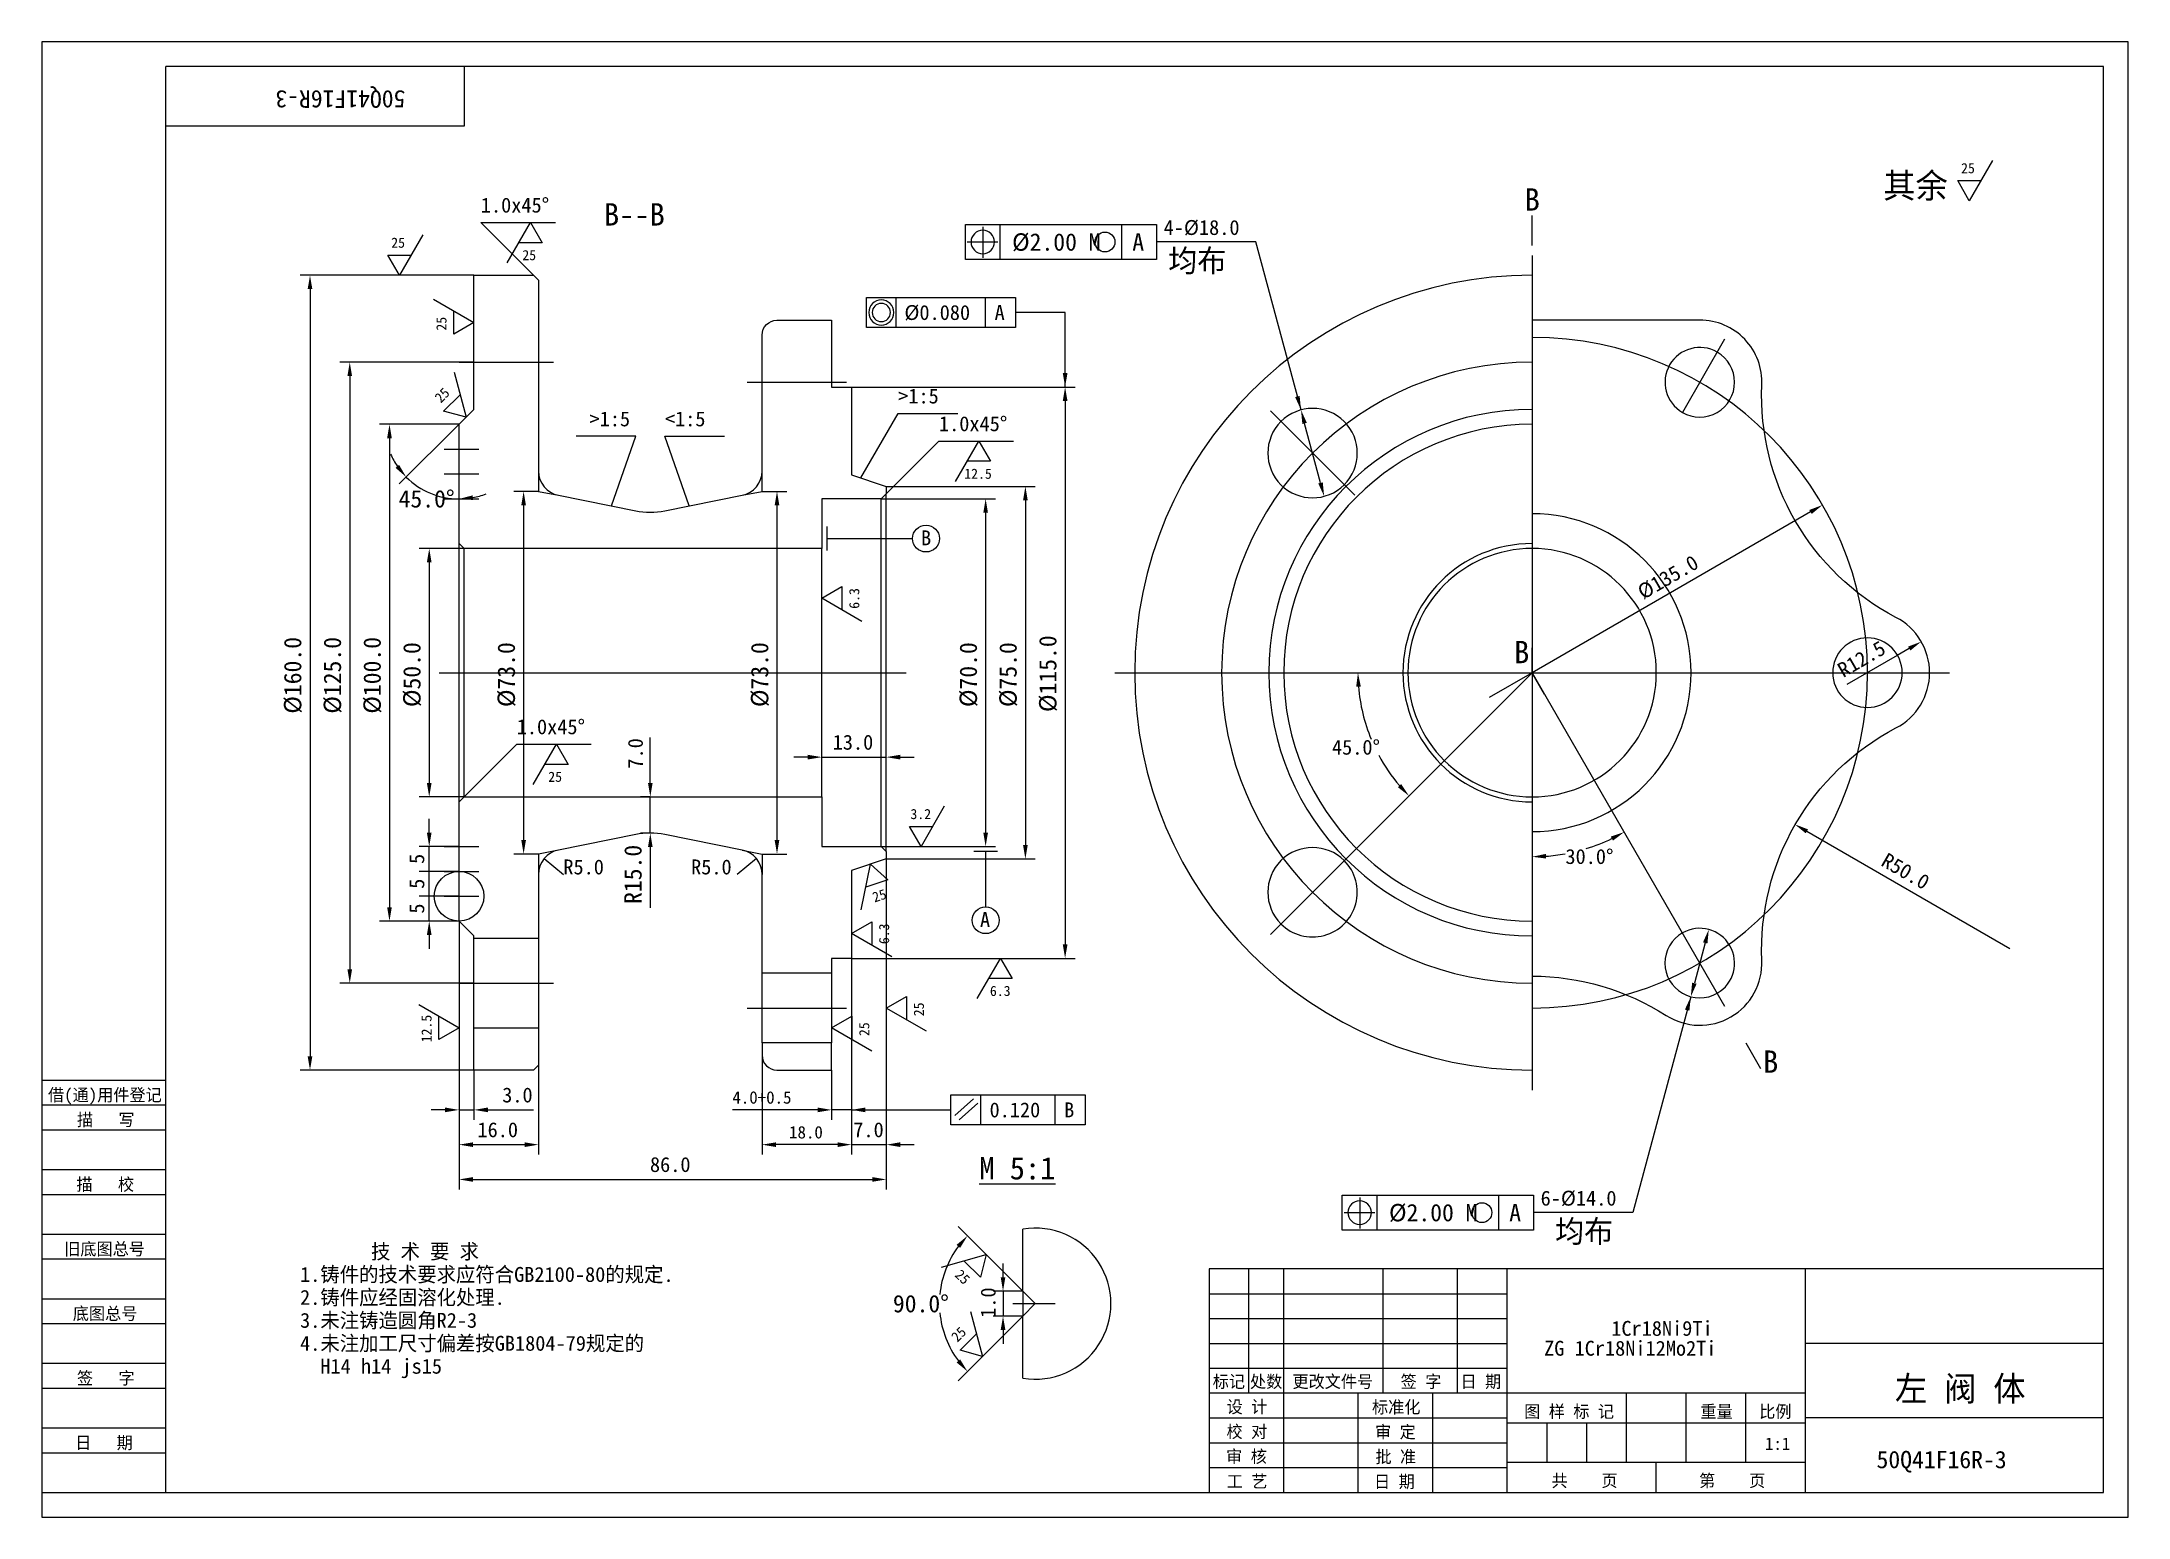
# Model space of a CAD drawing. Header units: metres. Extents: x 0 to 420, y 0 to 297.
import ezdxf

# ---------------------------------------------------------------- set-up
doc = ezdxf.new("R2010")
doc.units = ezdxf.units.M
for name, color, linetype in [('C', 6, 'Continuous'), ('D', 1, 'Continuous'), ('FL', 5, 'Continuous'), ('HA', 5, 'Continuous'), ('T', 7, 'Continuous'), ('TL', 4, 'Continuous')]:
    doc.layers.add(name, color=color, linetype=linetype)

# ---------------------------------------------------------------- blocks, each defined once
blk = doc.blocks.new('PIC1')
for points in [[(-6.4, 0), (6.24, 0)], [(0, 6.28), (0, -6.51)]]:
    blk.add_lwpolyline(points)
blk.add_lwpolyline([(-4.82, 0, 1), (4.82, 0, 1), (-4.82, 0, 1)], format="xyb")
blk = doc.blocks.new('PIC6')
blk.add_lwpolyline([(6.01, 0, 1), (-6.01, 0, 1)], format="xyb", close=True)
blk.add_lwpolyline([(-4.36, 0, 1), (4.36, 0, 1), (-4.36, 0, 1)], format="xyb")
blk = doc.blocks.new('PIC2')
for points in [[(3.77, 5.28), (-5.23, -2.72)], [(5.77, 3.28), (-3.23, -4.72)]]:
    blk.add_lwpolyline(points)
blk = doc.blocks.new('TUKUN3')
at = {"layer": 'FL'}
for p, q in [((420, 297), (0, 297)), ((0, 297), (0, 0)), ((420, 0), (420, 297)), ((0, 78), (25, 78)), ((0, 70), (25, 70)), ((0, 65), (25, 65)), ((0, 57), (25, 57)), ((0, 52), (25, 52)), ((243, 25), (243, 50)), ((250, 5), (250, 50)), ((270, 25), (270, 50)), ((285, 25), (285, 50)), ((0, 44), (25, 44)), ((235, 45), (295, 45)), ((0, 39), (25, 39)), ((235, 40), (295, 40)), ((235, 35), (295, 35)), ((0, 31), (25, 31)), ((235, 30), (295, 30)), ((0, 26), (25, 26)), ((280, 5), (280, 25)), ((0, 18), (25, 18)), ((235, 20), (295, 20)), ((0, 13), (25, 13)), ((235, 15), (295, 15)), ((235, 10), (295, 10)), ((0, 0), (420, 0))]:
    blk.add_line(p, q, dxfattribs=at)
at = {"layer": 'TL'}
for p, q in [((415, 292), (25, 292)), ((25, 5), (25, 292)), ((85, 292), (85, 280)), ((415, 5), (415, 292)), ((85, 280), (25, 280)), ((0, 88), (25, 88)), ((0, 83), (25, 83)), ((415, 50), (235, 50)), ((235, 50), (235, 5)), ((295, 5), (295, 50)), ((355, 5), (355, 50)), ((415, 35), (355, 35)), ((355, 25), (235, 25)), ((265, 5), (265, 25)), ((319, 11), (319, 25)), ((331, 11), (331, 25)), ((343, 11), (343, 25)), ((295, 19), (355, 19)), ((303, 11), (303, 19)), ((311, 11), (311, 19)), ((415, 20), (355, 20)), ((355, 11), (295, 11)), ((325, 5), (325, 11)), ((0, 5), (415, 5))]:
    blk.add_line(p, q, dxfattribs=at)
at = {"layer": 'T'}
for s, p in [('借(通)用件登记', (1.26, 83.76)), ('描   写', (7.09, 78.76)), ('描   校', (6.98, 65.76)), ('旧底图总号', (4.52, 52.76)), ('底图总号', (6.25, 39.76)), ('签   字', (7.1, 26.76)), ('标记', (235.71, 26.07)), ('处数', (243.22, 26.07)), ('更改文件号', (251.75, 26.07)), ('签 字', (273.53, 26.07)), ('日 期', (285.57, 26.07)), ('设 计', (238.5, 20.99)), ('标准化', (267.77, 20.93)), ('图 样 标 记', (298.4, 20.04)), ('重量', (333.88, 20.04)), ('比例', (345.7, 20.04)), ('校 对', (238.48, 15.99)), ('审 定', (268.39, 15.93)), ('日   期', (6.72, 13.76)), ('审 核', (238.41, 10.99)), ('批 准', (268.46, 10.93)), ('工 艺', (238.52, 5.99)), ('日 期', (268.18, 5.93)), ('共    页', (303.91, 6.13)), ('第    页', (333.62, 6.13))]:
    blk.add_text(s, height=2.5, dxfattribs=at).set_placement(p)

msp = doc.modelspace()

# ---------------------------------------------------------------- linework, layer by layer
at = {"layer": 'C'}
for p, q in [((300, 254), (300, 86)), ((338.75, 237.12), (330.25, 222.39)), ((84, 232.5), (103, 232.5)), ((142, 228.46), (162, 228.46)), ((247.32, 222.68), (264.29, 205.71)), ((81, 215), (88, 215)), ((81, 210), (88, 210)), ((81, 205), (88, 205)), ((80, 170), (174, 170)), ((216, 170), (384, 170)), ((300, 170), (247.32, 117.32)), ((300, 170), (338.75, 102.88)), ((81, 135), (88, 135)), ((81, 130), (88, 130)), ((81, 125), (88, 125)), ((84, 107.5), (103, 107.5)), ((142, 102.5), (162, 102.5)), ((195.5, 43), (204, 43))]:
    msp.add_line(p, q, dxfattribs=at)
for radius, start, end in [(67.5, 270, 90), (62.5, 90, 270)]:
    msp.add_arc((300, 170), radius, start, end, dxfattribs=at)
at = {"layer": 'D'}
for p, q in [((392.68, 273.11), (388, 265)), ((388, 265), (385.66, 269.06)), ((385.66, 269.06), (390.34, 269.06)), ((99, 250), (88.39, 260.61)), ((88.39, 260.61), (103.39, 260.61)), ((93.71, 252.49), (98.39, 260.61)), ((98.39, 260.61), (100.74, 256.55)), ((76.68, 258.11), (72, 250)), ((100.74, 256.55), (96.05, 256.55)), ((185.92, 253.19), (185.92, 260.19)), ((185.92, 260.19), (224.42, 260.19)), ((192.92, 253.19), (192.92, 260.19)), ((217.42, 253.19), (217.42, 260.19)), ((224.42, 260.19), (224.42, 253.19)), ((244.42, 256.69), (224.42, 256.69)), ((253.48, 222.89), (244.42, 256.69)), ((72, 250), (69.66, 254.06)), ((69.66, 254.06), (74.34, 254.06)), ((224.42, 253.19), (185.92, 253.19)), ((87, 250), (52, 250)), ((54, 247.2), (54, 92.8)), ((78.89, 245.18), (87, 240.5)), ((166, 239.5), (166, 245.5)), ((166, 245.5), (196, 245.5)), ((172, 239.5), (172, 245.5)), ((190, 239.5), (190, 245.5)), ((196, 245.5), (196, 239.5)), ((82.94, 238.16), (82.94, 242.84)), ((87, 240.5), (82.94, 238.16)), ((196, 239.5), (166, 239.5)), ((206, 242.5), (196, 242.5)), ((206, 227.5), (206, 242.5)), ((87, 232.5), (60, 232.5)), ((62, 229.7), (62, 110.3)), ((82.99, 230.46), (85.41, 221.41)), ((163, 227.5), (208, 227.5)), ((80.89, 222.63), (84.2, 225.94)), ((85.41, 221.41), (80.89, 222.63)), ((206, 224.7), (206, 115.3)), ((84, 220), (68, 220)), ((84, 220), (71.98, 207.98)), ((164.9, 209.2), (172.4, 222.19)), ((172.4, 222.19), (184.4, 222.19)), ((257.41, 208.21), (254.2, 220.18)), ((70, 217.2), (70, 122.8)), ((119.56, 217.59), (107.56, 217.59)), ((114.66, 203.57), (119.56, 217.59)), ((130.34, 203.57), (125.44, 217.59)), ((125.44, 217.59), (137.44, 217.59)), ((170, 206), (180.61, 216.61)), ((180.61, 216.61), (195.61, 216.61)), ((183.92, 208.49), (188.61, 216.61)), ((188.61, 216.61), (190.95, 212.55)), ((100, 210.6), (100, 206.5)), ((145, 206.5), (145, 210.6)), ((190.95, 212.55), (186.26, 212.55)), ((100, 206.5), (95, 206.5)), ((100, 206.5), (104.02, 205.7)), ((140.98, 205.7), (145, 206.5)), ((145, 206.5), (150, 206.5)), ((170, 207.5), (200, 207.5)), ((97, 203.7), (97, 136.3)), ((148, 203.7), (148, 136.3)), ((169, 205), (192, 205)), ((190, 202.2), (190, 137.8)), ((198, 204.7), (198, 135.3)), ((356.03, 202.35), (300, 170)), ((85, 195), (76, 195)), ((78, 192.2), (78, 147.8)), ((157, 185), (161.06, 187.34)), ((165.11, 180.32), (157, 185)), ((161.06, 187.34), (161.06, 182.66)), ((373.48, 173.45), (363.38, 167.62)), ((375.9, 174.85), (373.48, 173.45)), ((300, 170), (291.34, 165)), ((85, 145), (95.61, 155.61)), ((95.61, 155.61), (110.61, 155.61)), ((98.92, 147.49), (103.61, 155.61)), ((103.61, 155.61), (105.95, 151.55)), ((122.5, 150.6), (122.5, 156.98)), ((105.95, 151.55), (101.26, 151.55)), ((154.2, 153), (151.4, 153)), ((157, 153), (157, 155)), ((157, 153), (170, 153)), ((170, 153), (170, 155)), ((172.8, 153), (175.6, 153)), ((122.5, 147.8), (122.5, 150.6)), ((85, 145), (76, 145)), ((122.5, 145), (120.5, 145)), ((122.5, 137.7), (122.5, 145)), ((181.68, 143.11), (177, 135)), ((78, 137.8), (78, 140.6)), ((177, 135), (174.66, 139.06)), ((174.66, 139.06), (179.34, 139.06)), ((84, 135), (76, 135)), ((78, 120), (78, 135)), ((122.5, 137.7), (120.5, 137.7)), ((122.5, 134.9), (122.5, 122.7)), ((122.5, 134.9), (122.5, 132.1)), ((169, 135), (192, 135)), ((355.31, 138.07), (396.18, 114.47)), ((100, 133.5), (95, 133.5)), ((104.02, 134.3), (100, 133.5)), ((100, 133.5), (100, 129.4)), ((101.13, 132.57), (105, 129.4)), ((143.87, 132.57), (140, 129.4)), ((140.98, 134.3), (145, 133.5)), ((145, 133.5), (145, 129.4)), ((145, 133.5), (150, 133.5)), ((164.92, 122.25), (166.79, 131.43)), ((166.79, 131.43), (170.3, 128.32)), ((170, 132.5), (200, 132.5)), ((170, 132.5), (170, 66)), ((170, 132.5), (170, 73)), ((84, 130), (76, 130)), ((170.3, 128.32), (165.86, 126.84)), ((84, 125), (76, 125)), ((84, 120), (68, 120)), ((84, 120), (76, 120)), ((84, 120), (84, 80)), ((84, 120), (84, 73)), ((84, 120), (84, 66)), ((163, 117.5), (167.06, 119.84)), ((167.06, 119.84), (167.06, 115.16)), ((78, 117.2), (78, 114.4)), ((171.11, 112.82), (163, 117.5)), ((334.84, 115.6), (332.66, 107.49)), ((163, 112.5), (208, 112.5)), ((163, 112.5), (163, 80)), ((163, 112.5), (163, 73)), ((163, 112.5), (163, 73)), ((188.32, 104.39), (193, 112.5)), ((193, 112.5), (195.34, 108.44)), ((87, 107.5), (60, 107.5)), ((195.34, 108.44), (190.66, 108.44)), ((75.89, 103.18), (84, 98.5)), ((79.94, 96.16), (79.94, 100.84)), ((159, 98.5), (163.06, 100.84)), ((163.06, 100.84), (163.06, 96.16)), ((170, 102.5), (174.06, 104.84)), ((178.11, 97.82), (170, 102.5)), ((174.06, 104.84), (174.06, 100.16)), ((331.94, 104.78), (320.29, 61.32)), ((84, 98.5), (79.94, 96.16)), ((167.11, 93.82), (159, 98.5)), ((145, 93), (145, 73)), ((87, 90), (52, 90)), ((87, 90), (87, 80)), ((100, 91), (100, 73)), ((159, 90), (159, 80)), ((183, 79), (183, 85)), ((183, 85), (210, 85)), ((189, 79), (189, 85)), ((204, 79), (204, 85)), ((210, 85), (210, 79)), ((81.2, 82), (78.4, 82)), ((84, 82), (87, 82)), ((89.8, 82), (92.6, 82)), ((92.6, 82), (98.98, 82)), ((153.4, 82), (139.02, 82)), ((156.2, 82), (153.4, 82)), ((163, 82), (159, 82)), ((163, 82), (166, 82)), ((165.8, 82), (168.6, 82)), ((166, 82), (183, 82)), ((210, 79), (183, 79)), ((86.8, 75), (97.2, 75)), ((160.2, 75), (147.8, 75)), ((160.2, 75), (157.4, 75)), ((163, 75), (170, 75)), ((172.8, 75), (175.6, 75)), ((86.8, 68), (167.2, 68)), ((261.79, 57.82), (261.79, 64.82)), ((261.79, 64.82), (300.29, 64.82)), ((268.79, 57.82), (268.79, 64.82)), ((293.29, 57.82), (293.29, 64.82)), ((300.29, 64.82), (300.29, 57.82)), ((320.29, 61.32), (300.29, 61.32)), ((197.5, 45.5), (184.44, 58.56)), ((300.29, 57.82), (261.79, 57.82)), ((181.1, 50.32), (190.1, 52.9)), ((188.97, 48.36), (185.6, 51.61)), ((190.1, 52.9), (188.97, 48.36)), ((193.5, 48.3), (193.5, 51.1)), ((197.5, 45.5), (191.5, 45.5)), ((193.5, 45.5), (193.5, 40.5)), ((197.5, 40.5), (184.44, 27.44)), ((186.97, 41.44), (189.39, 32.39)), ((197.5, 40.5), (191.5, 40.5)), ((184.87, 33.61), (188.18, 36.92)), ((189.39, 32.39), (184.87, 33.61)), ((193.5, 37.7), (193.5, 34.9))]:
    msp.add_line(p, q, dxfattribs=at)
for points in [[(158, 199.4), (158, 194.6)], [(158, 197), (175.3, 197)], [(192.4, 134), (187.6, 134)], [(190, 134), (190, 122.87)]]:
    msp.add_lwpolyline(points, dxfattribs=at)
for centre, radius in [((214.02, 256.69), 2), ((178, 197), 2.7), ((190, 120.17), 2.7), ((289.89, 61.32), 2)]:
    msp.add_circle(centre, radius, dxfattribs=at)
for centre, radius, start, end in [((84, 220), 15.03, 203.63, 214.31), ((84, 220), 15.03, 225, 270), ((84, 220), 15.03, 280.69, 291.37), ((300, 170), 35.06, 184.58, 202.49), ((300, 170), 35.06, 208.24, 220.42), ((300, 170), 37.05, 287.13, 295.67), ((300, 170), 37.05, 274.33, 280.3), ((200, 43), 19.31, 143.32, 174.53), ((200, 43), 19.31, 185.47, 216.68)]:
    msp.add_arc(centre, radius, start, end, dxfattribs=at)
for points in [[(53.53, 247.2), (54.47, 247.2), (54, 250)], [(61.53, 229.7), (62.47, 229.7), (62, 232.5)], [(205.53, 230.3), (206.47, 230.3), (206, 227.5)], [(205.53, 224.7), (206.47, 224.7), (206, 227.5)], [(252.3, 225.47), (253.2, 225.71), (253.48, 222.89)], [(253.75, 220.06), (254.65, 220.3), (253.48, 222.89)], [(69.53, 217.2), (70.47, 217.2), (70, 220)], [(71.94, 211.82), (71.22, 211.23), (73.37, 209.37)], [(96.53, 203.7), (97.47, 203.7), (97, 206.5)], [(147.53, 203.7), (148.47, 203.7), (148, 206.5)], [(197.53, 204.7), (198.47, 204.7), (198, 207.5)], [(256.96, 208.08), (257.86, 208.33), (258.14, 205.5)], [(86.83, 204.76), (86.74, 205.69), (84, 204.97)], [(189.53, 202.2), (190.47, 202.2), (190, 205)], [(356.27, 201.95), (355.8, 202.75), (358.46, 203.75)], [(77.53, 192.2), (78.47, 192.2), (78, 195)], [(376.13, 174.45), (375.67, 175.25), (378.33, 176.25)], [(264.59, 167.18), (265.52, 167.22), (264.94, 170)], [(154.2, 153.47), (154.2, 152.53), (157, 153)], [(172.8, 153.47), (172.8, 152.53), (170, 153)], [(77.53, 147.8), (78.47, 147.8), (78, 145)], [(122.03, 147.8), (122.97, 147.8), (122.5, 145)], [(273.65, 147.58), (272.97, 146.95), (275.21, 145.21)], [(355.07, 137.67), (355.54, 138.47), (352.88, 139.47)], [(77.53, 137.8), (78.47, 137.8), (78, 135)], [(96.53, 136.3), (97.47, 136.3), (97, 133.5)], [(122.97, 134.9), (122.03, 134.9), (122.5, 137.7)], [(122.03, 134.9), (122.97, 134.9), (122.5, 137.7)], [(147.53, 136.3), (148.47, 136.3), (148, 133.5)], [(189.53, 137.8), (190.47, 137.8), (190, 135)], [(197.53, 135.3), (198.47, 135.3), (198, 132.5)], [(315.83, 137.02), (316.27, 136.19), (318.53, 137.91)], [(302.82, 132.59), (302.78, 133.52), (300, 132.95)], [(69.53, 122.8), (70.47, 122.8), (70, 120)], [(77.53, 117.2), (78.47, 117.2), (78, 120)], [(335.29, 115.48), (334.39, 115.72), (335.56, 118.3)], [(205.53, 115.3), (206.47, 115.3), (206, 112.5)], [(61.53, 110.3), (62.47, 110.3), (62, 107.5)], [(333.11, 107.37), (332.21, 107.61), (331.94, 104.78)], [(331.66, 101.96), (330.76, 102.2), (331.94, 104.78)], [(53.53, 92.8), (54.47, 92.8), (54, 90)], [(81.2, 82.47), (81.2, 81.53), (84, 82)], [(89.8, 82.47), (89.8, 81.53), (87, 82)], [(156.2, 82.47), (156.2, 81.53), (159, 82)], [(165.8, 82.47), (165.8, 81.53), (163, 82)], [(165.8, 82.47), (165.8, 81.53), (163, 82)], [(86.8, 75.47), (86.8, 74.53), (84, 75)], [(97.2, 75.47), (97.2, 74.53), (100, 75)], [(147.8, 75.47), (147.8, 74.53), (145, 75)], [(160.2, 75.47), (160.2, 74.53), (163, 75)], [(160.2, 75.47), (160.2, 74.53), (163, 75)], [(172.8, 75.47), (172.8, 74.53), (170, 75)], [(86.8, 68.47), (86.8, 67.53), (84, 68)], [(167.2, 68.47), (167.2, 67.53), (170, 68)], [(184.16, 54.84), (184.87, 54.23), (186.35, 56.65)], [(193.03, 48.3), (193.97, 48.3), (193.5, 45.5)], [(193.03, 37.7), (193.97, 37.7), (193.5, 40.5)], [(184.87, 31.77), (184.16, 31.16), (186.35, 29.35)]]:
    msp.add_solid(points, dxfattribs=at)
at = {"layer": 'HA'}
for p, q in [((300, 202), (300, 195)), ((300, 145), (300, 138))]:
    msp.add_line(p, q, dxfattribs=at)
msp.add_circle((84, 125), 5, dxfattribs=at)
msp.add_arc((200, 43), 15.21, 260.54, 99.46, dxfattribs=at)
at = {"layer": 'TL'}
for points in [[(300, 256), (300, 262)], [(170, 134), (170, 206)], [(169, 135), (169, 205)], [(84, 144), (84, 196)], [(85, 145), (85, 195)], [(157, 145), (157, 195)], [(302.5, 165.67), (300, 170), (300, 175)], [(87, 98.5), (87, 116.5)], [(100, 116.5), (100, 98.5)], [(145, 95.5), (145, 109.5)], [(159, 109.5), (159, 95.5)], [(100, 98.5), (100, 91), (99, 90), (87, 90), (87, 98.5), (100, 98.5)], [(343, 95.52), (346, 90.33)], [(197.5, 28), (197.5, 40.5), (200, 43), (197.5, 45.5), (197.5, 58)], [(197.5, 45.5), (197.5, 40.5)]]:
    msp.add_lwpolyline(points, dxfattribs=at)
for points in [[(85, 195), (84, 196), (84, 220), (87, 223), (87, 250), (99, 250), (100, 249), (100, 210.6, 0.36), (104.02, 205.7), (119.56, 202.59, 0.1), (125.44, 202.59), (140.98, 205.7, 0.36), (145, 210.6), (145, 237.96, -0.41), (148, 240.96), (159, 240.96), (159, 227.5), (163, 227.5), (163, 209.83), (170, 207.5), (170, 206), (169, 205), (157, 205), (157, 195)], [(337.25, 234.52, 1), (330.25, 222.39, 1)], [(249.44, 220.56, 1), (262.17, 207.83, 1)], [(374.5, 170, 1), (360.5, 170, 1)], [(262.17, 132.17, 1), (249.44, 119.44, 1)], [(337.25, 105.48, 1), (330.25, 117.61, 1)]]:
    msp.add_lwpolyline(points, format="xyb", close=True, dxfattribs=at)
for points in [[(300, 250, 1), (300, 90, 1)], [(300, 108.94, -0.14), (327, 101.02, 0.61), (346.24, 112.13, -0.29), (373.24, 158.89, 0.61), (373.24, 181.11, -0.29), (346.24, 227.87, 0.43), (333.75, 240.96), (300, 240.96)], [(300, 223, 1), (300, 117, 1)], [(300, 220, 1), (300, 120, 1)], [(300, 138, 1), (300, 202, 1)], [(300, 196, 1), (300, 144, 1)], [(300, 195, 1), (300, 145, 1)], [(300, 145, 1), (300, 195, 1)], [(100, 116.5), (87, 116.5), (87, 117), (84, 120), (84, 144), (85, 145), (157, 145), (157, 135), (169, 135), (170, 134), (170, 132.5), (163, 130.17), (163, 112.5), (159, 112.5), (159, 109.5), (145, 109.5), (145, 129.4, 0.36), (140.98, 134.3), (125.44, 137.41, 0.1), (119.56, 137.41), (104.02, 134.3, 0.36), (100, 129.4), (100, 116.5)], [(145, 95.5), (145, 93, 0.41), (148, 90), (159, 90), (159, 95.5), (145, 95.5)]]:
    msp.add_lwpolyline(points, format="xyb", dxfattribs=at)

# ---------------------------------------------------------------- block references
at = {"layer": 'D'}
msp.add_blockref('TUKUN3', (0, 0), dxfattribs=at)
for name, p, xscale, yscale, zscale in [('PIC1', (189.42, 256.69), 0.49, 0.49, 0.49), ('PIC6', (169, 242.5), 0.42, 0.42, 0.42), ('PIC2', (186, 82), 0.42, 0.42, 0.42), ('PIC1', (265.29, 61.32), 0.49, 0.49, 0.49)]:
    msp.add_blockref(name, p, dxfattribs=dict(at, xscale=xscale, yscale=yscale, zscale=zscale))

# ---------------------------------------------------------------- texts
for s, height, rotation, p in [('50Q41F16R-3', 3.5, 180, (73.21, 287.19)), ('25', 2.04, 90, (81.47, 238.85)), ('25', 2.04, 45, (80.33, 224.16)), ('%%C135.0', 3, 30, (322.35, 184.64)), ('6.3', 2.04, 90, (164.57, 182.86)), ('%%C160.0', 3.5, 90, (52.25, 161.75)), ('%%C125.0', 3.5, 90, (60.25, 161.75)), ('%%C100.0', 3.5, 90, (68.25, 161.75)), ('%%C115.0', 3.5, 90, (204.25, 162.08)), ('%%C50.0', 3.5, 90, (76.25, 163.08)), ('%%C73.0', 3.5, 90, (95.25, 163.08)), ('%%C73.0', 3.5, 90, (146.25, 163.08)), ('%%C70.0', 3.5, 90, (188.25, 163.08)), ('%%C75.0', 3.5, 90, (196.25, 163.08)), ('R12.5', 3, 30, (362.63, 168.92)), ('7.0', 3, 90, (121, 150.69)), ('R15.0', 3.5, 90, (120.75, 123.45)), ('5', 3, 90, (77, 131.5)), ('R50.0', 3, 330, (370.02, 131.3)), ('5', 3, 90, (77, 126.5)), ('25', 2.04, 18.43, (167.62, 123.73)), ('5', 3, 90, (77, 121.5)), ('6.3', 2.04, 90, (170.57, 115.36)), ('12.5', 2.04, 90, (78.47, 95.59)), ('25', 2.04, 90, (177.57, 100.85)), ('25', 2.04, 90, (166.57, 96.85)), ('25', 2.04, 316, (183.65, 48.6)), ('1.0', 3, 90, (192, 40.14)), ('25', 2.04, 45, (184.31, 35.14))]:
    msp.add_text(s, height=height, rotation=rotation, dxfattribs=at).set_placement(p)
for s, height, p in [('其余', 5, (370.67, 265.54)), ('25', 2.04, (386.35, 270.53)), ('1.0x45%%d', 3, (88.39, 262.61)), ('B', 4.5, (298.5, 263)), ('B--B', 4.5, (113.18, 260)), ('4-%%c18.0', 3, (225.83, 258.11)), ('25', 2.04, (70.35, 255.53)), ('%%c2.00 M', 3.5, (195.32, 254.94)), ('A', 3.5, (219.52, 254.94)), ('25', 2.04, (96.74, 253.03)), ('均布', 4.5, (226.75, 250.69)), ('%%c0.080', 3, (173.64, 241)), ('A', 3, (191.8, 241)), ('>1:5', 3, (172.4, 224.19)), ('>1:5', 3, (110.27, 219.59)), ('<1:5', 3, (125.44, 219.59)), ('1.0x45%%d', 3, (180.61, 218.61)), ('12.5', 2.04, (185.69, 209.03)), ('45.0%%d', 3.5, (71.83, 203.25)), ('B', 3, (177, 195.64)), ('B', 4.5, (296.38, 171.9)), ('1.0x45%%d', 3, (95.61, 157.61)), ('13.0', 3, (159.21, 154.5)), ('45.0%%d', 3, (259.71, 153.5)), ('25', 2.04, (101.96, 148.03)), ('3.2', 2.04, (174.86, 140.53)), ('30.0%%d', 3, (306.71, 131.5)), ('R5.0', 3, (105, 129.4)), ('R5.0', 3, (130.71, 129.4)), ('A', 3, (188.86, 118.8)), ('6.3', 2.04, (190.86, 104.93)), ('B', 4.5, (346.5, 89.46)), ('3.0', 3, (92.69, 83.5)), ('4.0+0.5', 2.5, (139.02, 83.25)), ('0.120', 3, (190.79, 80.5)), ('B', 3, (205.8, 80.5)), ('16.0', 3, (87.71, 76.5)), ('18.0', 2.5, (150.43, 76.25)), ('7.0', 3, (163.36, 76.5)), ('86.0', 3, (122.43, 69.5)), ('%%UM 5:1%%U', 4.5, (188.73, 68)), ('%%c2.00 M', 3.5, (271.19, 59.57)), ('A', 3.5, (295.39, 59.57)), ('6-%%c14.0', 3, (301.71, 62.73)), ('均布', 4.5, (304.62, 55.32)), ('       技 术 要 求', 3, (52, 52)), ('1.铸件的技术要求应符合GB2100-80的规定.', 3, (52, 47.38)), ('2.铸件应经固溶化处理.', 3, (52, 42.76)), ('90.0%%d', 3.5, (171.33, 41.25)), ('3.未注铸造圆角R2-3', 3, (52, 38.14)), ('1Cr18Ni9Ti', 3, (315.93, 36.52)), ('4.未注加工尺寸偏差按GB1804-79规定的', 3, (52, 33.52)), ('ZG 1Cr18Ni12Mo2Ti', 3, (302.42, 32.52)), ('  H14 h14 js15', 3, (52, 28.9)), ('左 阀 体', 5, (373.03, 23.39)), ('1:1', 2.5, (346.87, 13.56)), ('50Q41F16R-3', 3.5, (369.33, 9.87))]:
    msp.add_text(s, height=height, dxfattribs=at).set_placement(p)

doc.saveas('drawing.dxf')
